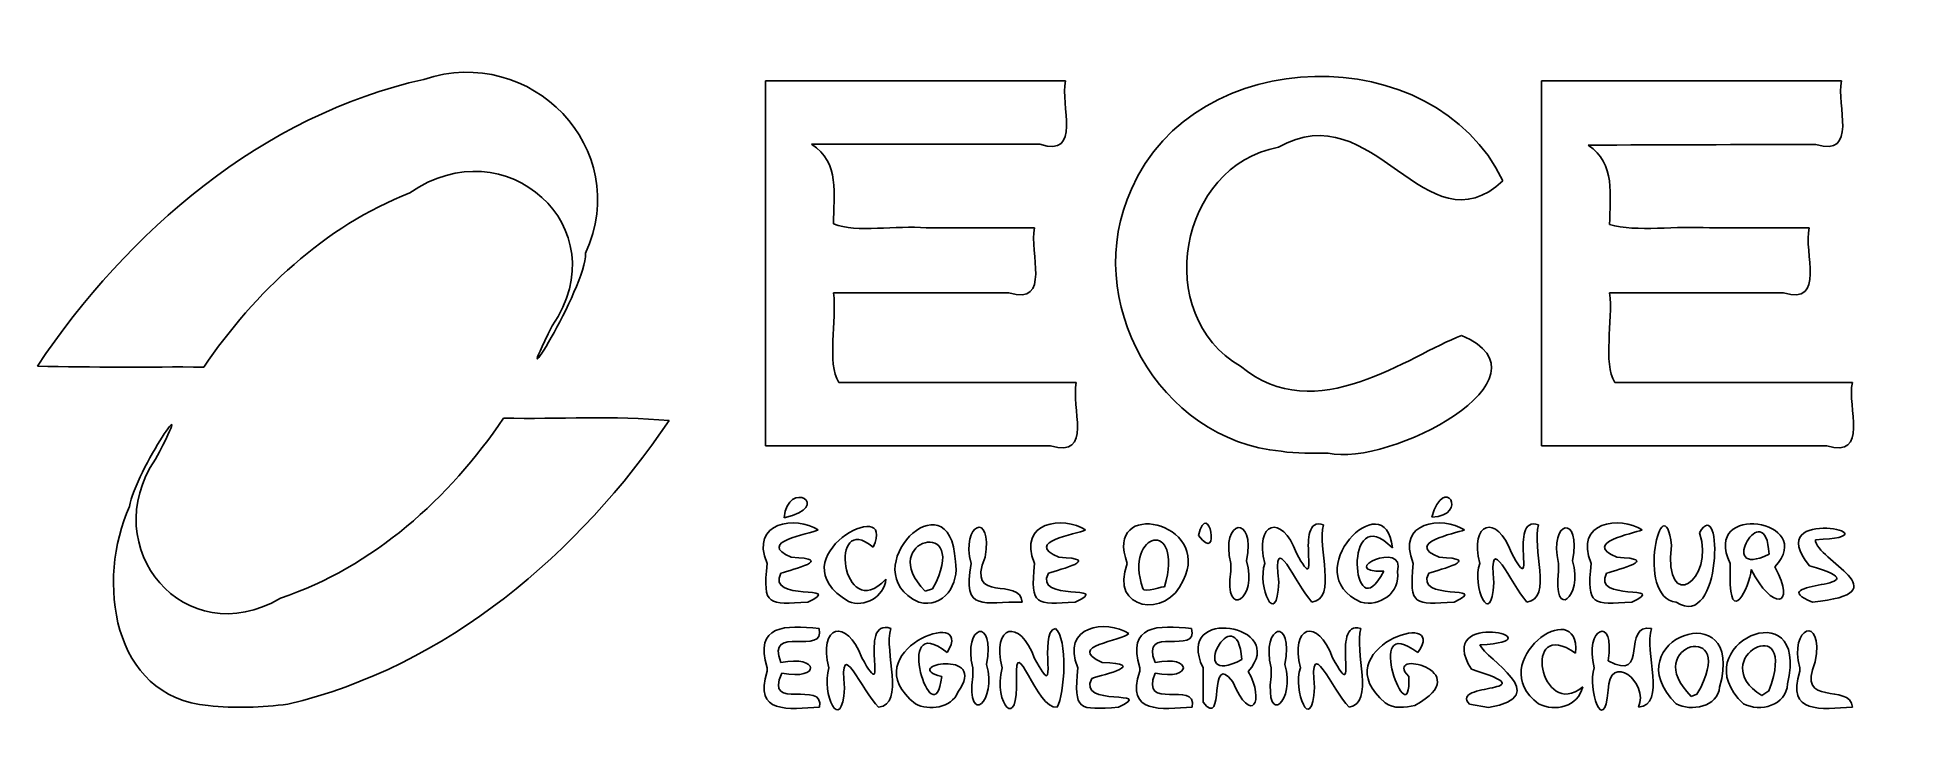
# Model space of a CAD drawing. Extents: x 153 to 1059, y 28 to 369.
import ezdxf

# ---------------------------------------------------------------- set-up
doc = ezdxf.new("R2010")
doc.units = 0
doc.layers.add('Image', color=7, linetype='CONTINUOUS')

msp = doc.modelspace()

# ---------------------------------------------------------------- linework, layer by layer
at = {"layer": 'Image', "color": 7}
for points in [[(506.25, 259.5)], [(153, 209.704567)], [(756.375, 168.38943)], [(515.25, 136.075568)], [(829.5, 136.40937)], [(716.25, 127.5)], [(993.1002, 118.437518)], [(507, 114)], [(606, 114)], [(636.75, 114)], [(681.75, 114)], [(748.5, 114)], [(820.5, 114)], [(852.75, 114)], [(906.75, 114)], [(974.25, 114)], [(699.854415, 102.682102)], [(546.491392, 95.593987)], [(580.5921, 95.223645)], [(795.0921, 95.223645)], [(948.0921, 95.223645)], [(1014.1032, 95.27637)], [(718.5, 63.450315)], [(737.340248, 67.425202)], [(537, 63.375)], [(621, 63.375)], [(657.75, 63.375)], [(765.75, 63.375)], [(908.25, 63.375)], [(579.01785, 45.89232)], [(806.889825, 46.408658)], [(881.24235, 45.9375)], [(948.068925, 45.87447)], [(980.625, 45.952927)], [(235.937618, 45.080085)]]:
    msp.add_lwpolyline(points, close=True, dxfattribs=at)
for points in [[(882.747675, 259.5), (882.75, 259.5)], [(732, 110.214713), (732, 112.70883), (732, 114)], [(891, 110.214713), (891, 112.70883), (891, 114)], [(583.704967, 100.623165), (587.319465, 101.660925)], [(507, 61.70883), (507, 63.375)], [(606.75, 59.214713), (606.75, 61.70883), (606.75, 63.375)], [(687.749985, 61.70883), (687.75, 63.375)], [(751.5, 59.214713), (751.5, 61.70883), (751.5, 63.375)], [(1008, 61.70883), (1008, 63.375)], [(857.00265, 44.13195), (847.73295, 45.806483)], [(955.33725, 49.547542), (958.089375, 50.561505), (958.0887, 50.561505)], [(989.625225, 49.987552), (993.000225, 52.21908), (993, 52.21908)]]:
    msp.add_lwpolyline(points, dxfattribs=at)
for points in [[(340.492365, 348.73222), (392.461073, 366.116114), (442.022423, 315.202657), (418.986052, 264.438247)], [(683.839043, 295.546702), (714.211987, 366.287773), (830.293275, 369.119195), (864, 299.58564)], [(153, 209.704567), (196.743427, 275.0556), (262.366958, 331.467214), (340.492365, 348.73222)], [(506.25, 259.5), (506.25, 288.999998), (506.25, 318.5), (506.25, 348)], [(506.25, 348), (554.750002, 348), (603.249997, 348), (651.75, 348)], [(651.75, 348), (649.058992, 336.284142), (660.03657, 310.899705), (639.279405, 317.25)], [(882.75, 259.5), (882.75, 288.999998), (882.75, 318.5), (882.75, 348)], [(882.75, 348), (931.250025, 348), (979.749975, 348), (1028.25, 348)], [(1028.25, 348), (1025.559825, 336.27782), (1036.5351, 310.932795), (1015.77945, 317.219782)], [(864, 299.58564), (826.4337, 264.571208), (801.30825, 342.560565), (755.045325, 315.830694)], [(402.79923, 229.306627), (435.42465, 276.999345), (379.77804, 326.053456), (333.748118, 293.746672)], [(639.279405, 317.25), (602.395717, 317.25), (565.512037, 317.25), (528.62835, 317.25)], [(528.62835, 317.25), (542.55357, 308.377245), (539.20281, 292.858957), (539.25, 278.647755)], [(1015.77945, 317.219782), (978.969525, 317.104854), (942.1596, 316.989927), (905.349675, 316.875)], [(755.045325, 315.830694), (706.522598, 306.82284), (693.729668, 234.39909), (736.675613, 209.722095)], [(905.349675, 316.875), (918.864225, 307.778527), (915.751875, 292.480575), (915.747675, 278.341905)], [(333.748118, 293.746672), (292.360793, 277.585598), (258.560573, 245.483063), (233.72949, 209.25)], [(756.375, 168.38943), (697.094362, 173.602312), (658.856078, 242.178578), (683.839043, 295.546702)], [(539.25, 278.647755), (550.419323, 274.219785), (569.811817, 278.014972), (584.144145, 276.75)], [(584.144145, 276.75), (601.67943, 276.75), (619.214715, 276.75), (636.75, 276.75)], [(636.75, 276.75), (633.98736, 264.855773), (645.158212, 239.028053), (624.279405, 245.25)], [(915.747675, 278.341905), (928.6803, 274.618898), (948.53475, 277.817693), (964.122675, 276.75)], [(964.122675, 276.75), (980.247675, 276.75), (996.372675, 276.75), (1012.497675, 276.75)], [(1012.497675, 276.75), (1009.73505, 264.855773), (1020.905925, 239.028053), (1000.02705, 245.25)], [(418.986052, 264.438247), (419.313615, 247.894238), (379.594185, 183.616717), (402.79923, 229.306627)], [(506.25, 171), (506.25, 200.499998), (506.25, 230.000002), (506.25, 259.5)], [(882.747675, 171), (882.747675, 200.499217), (882.747675, 230.00466), (882.747675, 259.5)], [(539.25, 245.25), (540.962257, 231.630885), (535.873965, 211.21122), (541.744117, 201.75)], [(624.279405, 245.25), (595.936267, 245.25), (567.593138, 245.25), (539.25, 245.25)], [(915.747675, 245.25), (917.459925, 231.630885), (912.371625, 211.21122), (918.2418, 201.75)], [(1000.02705, 245.25), (971.933925, 245.25), (943.8408, 245.25), (915.747675, 245.25)], [(736.675613, 209.722095), (773.170725, 178.909455), (818.609325, 215.13249), (843.954375, 224.52477)], [(843.954375, 224.52477), (891.73365, 204.219803), (808.667025, 160.593293), (779.2581, 167.524402)], [(233.72949, 209.25), (206.820877, 209.366692), (179.897738, 208.927402), (153, 209.704567)], [(197.742697, 141.616928), (200.501295, 158.683508), (232.855282, 206.59707), (210.301522, 164.500245)], [(541.744117, 201.75), (580.162747, 201.75), (618.58137, 201.75), (657, 201.75)], [(657, 201.75), (654.308992, 190.034145), (665.28657, 164.649705), (644.529405, 171)], [(918.2418, 201.75), (956.6604, 201.75), (995.079075, 201.75), (1033.497675, 201.75)], [(1033.497675, 201.75), (1030.806675, 190.034145), (1041.784275, 164.649705), (1021.02705, 171)], [(270.92337, 97.134608), (315.828787, 112.13538), (352.98366, 145.664535), (379.125, 184.448123)], [(459.46083, 183.328223), (416.122725, 119.033415), (351.324803, 63.719685), (274.593502, 45.823313)], [(379.125, 184.448123), (405.890062, 183.943575), (432.823418, 185.705408), (459.46083, 183.328223)], [(210.301522, 164.500245), (181.242007, 121.85541), (224.642895, 69.965933), (270.92337, 97.134608)], [(644.529405, 171), (598.436272, 171), (552.343132, 171), (506.25, 171)], [(779.2581, 167.524402), (771.630075, 167.420617), (763.94955, 167.330092), (756.375, 168.38943)], [(1021.02705, 171), (974.933925, 171), (928.8408, 171), (882.747675, 171)], [(515.25, 136.075568), (516.926618, 155.316023), (539.740207, 141.787358), (515.25, 136.075568)], [(580.5921, 95.223645), (547.496422, 110.491035), (595.88886, 158.547315), (598.347578, 114.99027)], [(795.0921, 95.223645), (763.30725, 109.162455), (807.03705, 154.015073), (810.401175, 121.5)], [(829.5, 136.40937), (835.451625, 157.909635), (847.932675, 137.254815), (829.5, 136.40937)], [(948.0921, 95.223645), (927.560925, 97.596615), (941.886075, 154.22262), (945.75, 122.773523)], [(546.491392, 95.593987), (510.156772, 116.781877), (570.812025, 148.265287), (558.410805, 121.876342)], [(681.75, 114), (669.71445, 145.996762), (723.312765, 134.285985), (708.82548, 105.671835)], [(716.25, 127.5), (721.07811, 146.60769), (727.553655, 112.900748), (716.25, 127.5)], [(810.401175, 121.5), (786.028125, 146.53992), (790.5459, 79.418707), (806.155725, 110.25)], [(959.299875, 128.86539), (970.645125, 148.860338), (970.4601, 80.795123), (948.0921, 95.223645)], [(993.1002, 118.437518), (991.493475, 148.52406), (966.33045, 105.49614), (993.1002, 118.437518)], [(235.937617, 45.080085), (188.769337, 49.360935), (181.581427, 106.120792), (197.742697, 141.616928)], [(507, 114), (498.479227, 134.563283), (521.162767, 137.075812), (531.75, 130.255882)], [(558.410805, 121.876342), (536.662687, 140.362822), (542.916457, 83.640142), (564.65184, 106.329142)], [(587.319465, 101.660925), (607.073257, 138.066517), (559.018643, 125.34051), (583.704967, 100.623165)], [(606, 114), (600.748665, 133.212623), (616.736655, 139.95795), (612.75, 117)], [(636.75, 114), (628.229227, 134.563283), (650.912767, 137.075812), (661.5, 130.255882)], [(699.854415, 102.682102), (709.355918, 136.18275), (679.905405, 129.61893), (689.25, 101.904405)], [(732, 114), (726.516405, 135.560715), (744.360518, 138.337942), (739.5, 115.29117)], [(748.5, 114), (743.221845, 133.850557), (756.854025, 138.607522), (763.796625, 119.028487)], [(763.796625, 119.028487), (777.251325, 94.256632), (761.588925, 137.80275), (777, 132.75)], [(820.5, 114), (811.97925, 134.563283), (834.662775, 137.075812), (845.25, 130.255882)], [(852.75, 114), (847.4427, 133.7871), (861.142875, 138.67545), (868.090725, 119.113658)], [(868.090725, 119.113658), (881.485125, 94.48503), (865.848675, 137.883053), (881.25, 132.75)], [(891, 114), (885.995025, 135.313463), (902.2476, 138.265208), (897.75, 115.29117)], [(906.75, 114), (898.22925, 134.563283), (920.912775, 137.075812), (931.5, 130.255882)], [(974.25, 114), (959.711475, 144.002602), (1017.206325, 135.143678), (995.824875, 112.380525)], [(1012.703925, 112.901212), (987.987525, 142.91055), (1058.85495, 127.10577), (1015.55445, 125.523825)], [(531.75, 130.255882), (527.36718, 128.216422), (501.316252, 124.515398), (518.738235, 117)], [(661.5, 130.255882), (657.11718, 128.216422), (631.066253, 124.515398), (648.488235, 117)], [(771.31845, 95.287433), (763.445175, 103.807365), (751.873575, 132.3627), (755.25, 104.913172)], [(777, 132.75), (773.60865, 121.769873), (783.996075, 96.919875), (771.31845, 95.287433)], [(845.25, 130.255882), (840.856575, 128.396475), (815.801175, 124.181798), (832.98825, 117)], [(875.568525, 95.309355), (867.826125, 103.680915), (856.658775, 131.732167), (859.62585, 104.684332)], [(881.25, 132.75), (877.858725, 121.782945), (888.245925, 96.892733), (875.568525, 95.309355)], [(931.5, 130.255882), (927.106575, 128.396475), (902.051175, 124.181798), (919.23825, 117)], [(945.75, 122.773523), (941.720175, 88.722008), (967.3032, 105.863925), (959.299875, 128.86539)], [(806.155725, 110.25), (782.474925, 109.562077), (816.878925, 126.066652), (812.860275, 110.00457)], [(1015.55445, 125.523825), (1015.62645, 115.511647), (1058.532075, 99.555068), (1014.1032, 95.27637)], [(526.761765, 95.25), (507.689408, 94.328438), (504.860617, 92.79738), (507, 114)], [(513.75, 109.255882), (506.259907, 94.915972), (545.65641, 104.384828), (526.761765, 95.25)], [(518.738235, 117), (540.564998, 116.20035), (519.36714, 111.23448), (513.75, 109.255882)], [(598.347578, 114.99027), (600.463223, 104.050342), (592.678538, 92.058787), (580.5921, 95.223645)], [(630.75, 95.25), (612.32835, 95.685495), (601.60749, 89.624167), (606, 114)], [(612.75, 117), (603.147623, 94.14762), (630.039082, 107.789085), (630.75, 95.25)], [(656.511765, 95.25), (637.439408, 94.328438), (634.610617, 92.79738), (636.75, 114)], [(643.5, 109.255882), (636.009907, 94.915972), (675.40641, 104.384828), (656.511765, 95.25)], [(648.488235, 117), (670.314998, 116.20035), (649.11714, 111.23448), (643.5, 109.255882)], [(708.82548, 105.671835), (701.126588, 87.107138), (672.711802, 91.227615), (681.75, 114)], [(739.5, 115.29117), (745.381507, 96.903248), (728.482815, 86.054955), (732, 110.214713)], [(755.25, 104.913172), (754.328925, 81.447773), (744.444615, 102.9315), (748.5, 114)], [(812.860275, 110.00457), (814.3314, 99.873472), (804.221925, 92.765895), (795.0921, 95.223645)], [(840.26175, 95.25), (821.1894, 94.328438), (818.360625, 92.79738), (820.5, 114)], [(828, 109.255882), (820.546425, 95.145112), (859.0578, 104.19711), (840.26175, 95.25)], [(832.98825, 117), (854.814975, 116.20035), (833.617125, 111.23448), (828, 109.255882)], [(859.62585, 104.684332), (858.2742, 81.477638), (848.8056, 103.179233), (852.75, 114)], [(897.75, 115.29117), (903.1326, 97.29096), (887.737425, 86.033633), (891, 110.214713)], [(926.51175, 95.25), (907.4394, 94.328438), (904.610625, 92.79738), (906.75, 114)], [(914.25, 109.255882), (906.796425, 95.145112), (945.3078, 104.19711), (926.51175, 95.25)], [(919.23825, 117), (941.064975, 116.20035), (919.867125, 111.23448), (914.25, 109.255882)], [(984.42105, 110.999805), (983.600625, 102.024848), (973.777725, 83.485988), (974.25, 107.7204)], [(974.25, 107.7204), (974.25, 109.813598), (974.25, 111.906803), (974.25, 114)], [(995.824875, 112.380525), (1006.784475, 92.17122), (994.35615, 91.236405), (984.42105, 110.999805)], [(1014.1032, 95.27637), (987.7413, 105.878257), (1052.45865, 101.324572), (1012.703925, 112.901212)], [(564.65184, 106.329142), (563.751787, 97.934167), (554.265922, 92.286997), (546.491392, 95.593987)], [(689.25, 101.904405), (689.760225, 99.37506), (699.717382, 103.24545), (699.854415, 102.682102)], [(881.24235, 45.9375), (853.922025, 66.098475), (901.47885, 99.893325), (899.25, 70.5)], [(948.068925, 45.87447), (916.788, 76.885905), (982.27995, 100.393867), (969.075225, 54.089445)], [(980.625, 45.952927), (950.49975, 74.116627), (1013.0268, 102.256965), (1002.0507, 55.582335)], [(579.01785, 45.89232), (547.196175, 71.025262), (608.629358, 94.251082), (594.410805, 70.876342)], [(594.410805, 70.876342), (567.070643, 92.235862), (588.146303, 27.596212), (591.702143, 59.25)], [(718.5, 63.450315), (703.910543, 93.792098), (760.600425, 84.478763), (740.442135, 61.646588)], [(737.340248, 67.425202), (734.825063, 99.267802), (708.956932, 52.362652), (737.340248, 67.425202)], [(806.889825, 46.408658), (775.8885, 72.330773), (838.36575, 93.254903), (822.7326, 70.785015)], [(822.7326, 70.785015), (794.6565, 91.891605), (819.870525, 27.676845), (818.25, 59.25)], [(848.65155, 62.676585), (829.9596, 92.668807), (893.198025, 76.737375), (852.80445, 74.523855)], [(993, 52.21908), (1008.441225, 93.203092), (960.93975, 67.35309), (989.625225, 49.987552)], [(507, 63.375), (500.733502, 84.42336), (515.821057, 84.117667), (532.220595, 82.5)], [(532.220595, 82.5), (535.717222, 68.52864), (505.937437, 85.256955), (513.75, 66)], [(537, 63.375), (531.67728, 83.876647), (545.626643, 88.18608), (552.911235, 68.295825)], [(552.911235, 68.295825), (567.479355, 42.38838), (550.132245, 88.183598), (567, 82.5)], [(567, 82.5), (563.610082, 71.178435), (574.088475, 45.988567), (561.11556, 44.25)], [(606.75, 63.375), (601.766572, 84.563355), (617.900835, 88.449097), (613.5, 65.04117)], [(621, 63.375), (615.734483, 84.186037), (629.630903, 87.893835), (636.790395, 67.892963)], [(647.755883, 44.25351), (637.564748, 42.820755), (627.203318, 82.19649), (627.954495, 58.387477)], [(636.790395, 67.892963), (649.706902, 43.442648), (637.820843, 80.535038), (646.875, 82.499993)], [(646.875, 82.499993), (653.077365, 77.37597), (651.330825, 50.822527), (647.755883, 44.25351)], [(657.75, 63.375), (649.34208, 83.955022), (671.586795, 87.02688), (682.5, 80.005882)], [(687.75, 63.375), (681.483502, 84.42336), (696.571057, 84.117667), (712.970595, 82.5)], [(712.970595, 82.5), (716.494298, 68.744618), (687.438165, 85.009185), (695.25, 66)], [(751.5, 63.375), (746.516572, 84.563355), (762.65085, 88.449097), (758.25, 65.04117)], [(765.75, 63.375), (760.53495, 83.811945), (774.139875, 88.152488), (781.354875, 68.203965)], [(781.354875, 68.203965), (795.4335, 42.473685), (779.50575, 86.9367), (795, 82.50003)], [(795, 82.50003), (791.66505, 71.19579), (801.92985, 46.272652), (789.318375, 44.258048)], [(899.25, 70.5), (872.497875, 88.940738), (882.3717, 36.992693), (902.660625, 54.1875)], [(908.25, 63.375), (903.10935, 82.867568), (918.76545, 89.485515), (915, 66.76764)], [(915, 66.76764), (935.0946, 55.897238), (921.304425, 85.39752), (936, 82.5)], [(958.0887, 50.561505), (979.7271, 87.934987), (929.42205, 74.683245), (955.33725, 49.547542)], [(936, 82.5), (932.5209, 71.147708), (943.357425, 45.479827), (929.755875, 44.25)], [(1008, 63.375), (1002.3492, 83.236035), (1019.817075, 89.779628), (1015.5, 66.375)], [(561.11556, 44.25), (553.057125, 51.970582), (541.656285, 80.624288), (544.624778, 53.5491)], [(591.702143, 59.25), (570.54228, 64.160355), (615.257393, 73.142002), (599.477468, 51.53001)], [(682.5, 80.005882), (679.636005, 76.260675), (651.479722, 74.262473), (669.488235, 66)], [(732.954195, 56.59137), (720.74487, 72.676328), (729.433275, 32.663377), (718.5, 46.744118)], [(789.318375, 44.258048), (781.31175, 52.592843), (769.551075, 81.119498), (772.6263, 53.812875)], [(818.25, 59.25), (805.056, 72.756368), (852.712875, 62.278095), (821.293425, 45.15873)], [(852.80445, 74.523855), (855.594525, 67.347803), (889.23705, 49.80102), (857.00265, 44.13195)], [(513.75, 66), (532.370693, 69.719317), (533.30706, 57.138698), (514.14264, 60.75)], [(613.5, 65.04117), (618.829485, 47.246865), (603.722123, 34.322415), (606.75, 59.214713)], [(669.488235, 66), (692.27325, 65.289818), (670.914053, 60.166462), (664.5, 58.255882)], [(695.25, 66), (713.540752, 69.6762), (713.537985, 57.114795), (695.267625, 60.75)], [(718.5, 46.744118), (718.5, 52.312853), (718.5, 57.88158), (718.5, 63.450315)], [(758.25, 65.04117), (763.5795, 47.246865), (748.472123, 34.322415), (751.5, 59.214713)], [(929.755875, 44.25), (935.0037, 56.425125), (915.543675, 71.522497), (915, 52.5)], [(1015.5, 66.375), (1005.9801, 43.480118), (1032.494775, 56.619772), (1033.5, 44.25)], [(532.5, 44.25), (517.474118, 43.543725), (500.192467, 40.581682), (507, 61.70883)], [(514.14264, 60.75), (505.299, 41.85411), (534.8484, 57.967492), (532.5, 44.25)], [(544.624778, 53.5491), (543.109418, 30.441563), (533.002763, 50.789047), (537, 63.375)], [(627.954495, 58.387477), (629.256683, 31.941555), (616.62936, 45.657623), (621, 63.375)], [(677.511765, 44.25), (658.11294, 43.135508), (655.710667, 42.16986), (657.75, 63.375)], [(664.5, 58.255882), (657.009907, 43.915972), (696.40641, 53.384828), (677.511765, 44.25)], [(713.249985, 44.25), (698.224103, 43.543725), (680.942452, 40.581682), (687.749985, 61.70883)], [(695.267625, 60.75), (687.506093, 41.56395), (715.638683, 58.122293), (713.249985, 44.25)], [(740.442135, 61.646588), (748.6818, 47.17071), (741.976207, 35.33997), (732.954195, 56.59137)], [(772.6263, 53.812875), (771.094875, 30.142875), (761.89125, 52.560083), (765.75, 63.375)], [(847.73295, 45.806483), (837.372075, 56.424127), (887.43735, 50.71746), (848.65155, 62.676585)], [(915, 52.5), (913.005225, 29.697503), (904.798125, 53.089395), (908.25, 63.375)], [(1002.0507, 55.582335), (1001.432625, 44.994135), (988.816425, 41.749125), (980.625, 45.952927)], [(1033.5, 44.25), (1018.474125, 43.543725), (1001.192475, 40.581682), (1008, 61.70883)], [(274.593502, 45.823313), (261.807788, 44.10261), (248.77752, 43.738575), (235.937618, 45.080085)], [(599.477468, 51.53001), (596.490548, 43.630853), (585.471098, 42.608475), (579.01785, 45.89232)], [(821.293425, 45.15873), (816.6645, 44.182035), (811.010775, 43.252102), (806.889825, 46.408658)], [(902.660625, 54.1875), (900.573975, 44.541443), (889.218975, 41.89965), (881.24235, 45.9375)], [(969.075225, 54.089445), (968.34465, 44.22372), (955.098525, 42.191378), (948.068925, 45.87447)]]:
    msp.add_open_spline(points, degree=3, dxfattribs=at)

doc.saveas('drawing.dxf')
